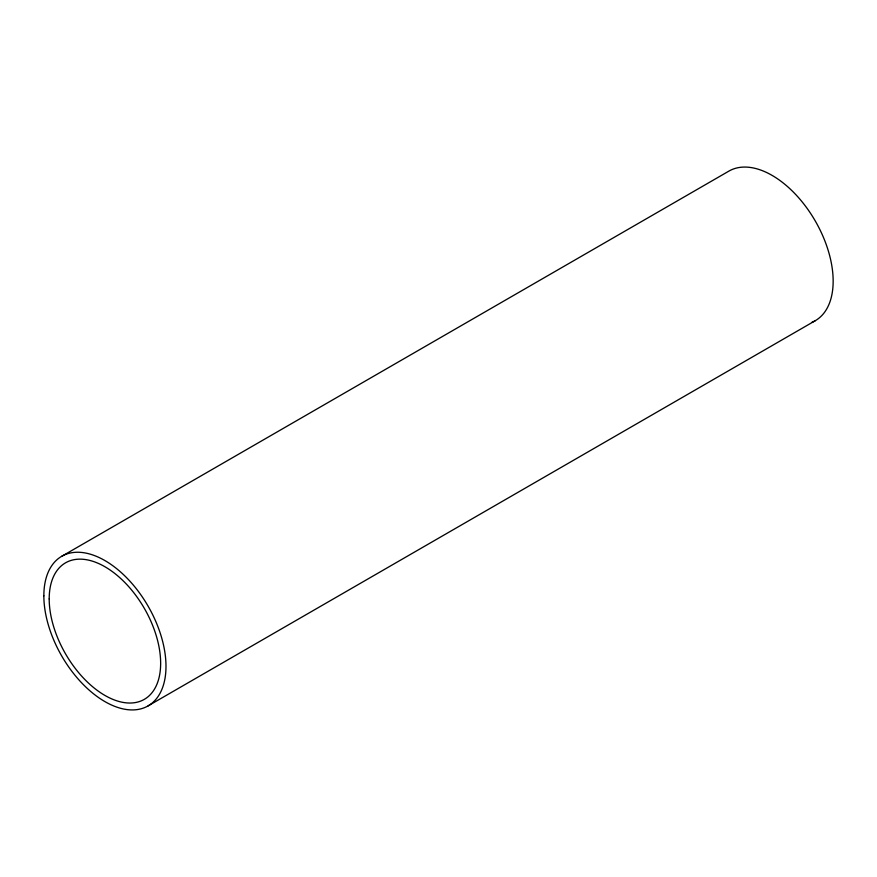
<?xml version="1.0" encoding="UTF-8"?>
<svg xmlns="http://www.w3.org/2000/svg" width="877" height="877" viewBox="0 0 877 877"><rect width="100%" height="100%" fill="white"/><g stroke="black" fill="none" stroke-linecap="round" stroke-linejoin="round"><path stroke-width="1.32" d="M61.741 556.303L728.897 171.114A86.363 49.857 60 0 1 816.926 223.92A86.363 49.857 60 0 1 811.751 322.418M148.103 705.886L815.259 320.697M43.85 595.834A86.363 49.857 60 0 0 135.453 709.789A86.363 49.857 60 0 0 135.453 587.656A86.363 49.857 60 0 0 43.85 595.834M49.2 598.925A78.809 45.494 60 0 0 132.778 702.905A78.809 45.494 60 0 0 132.778 591.449A78.809 45.494 60 0 0 49.2 598.925"/></g></svg>
